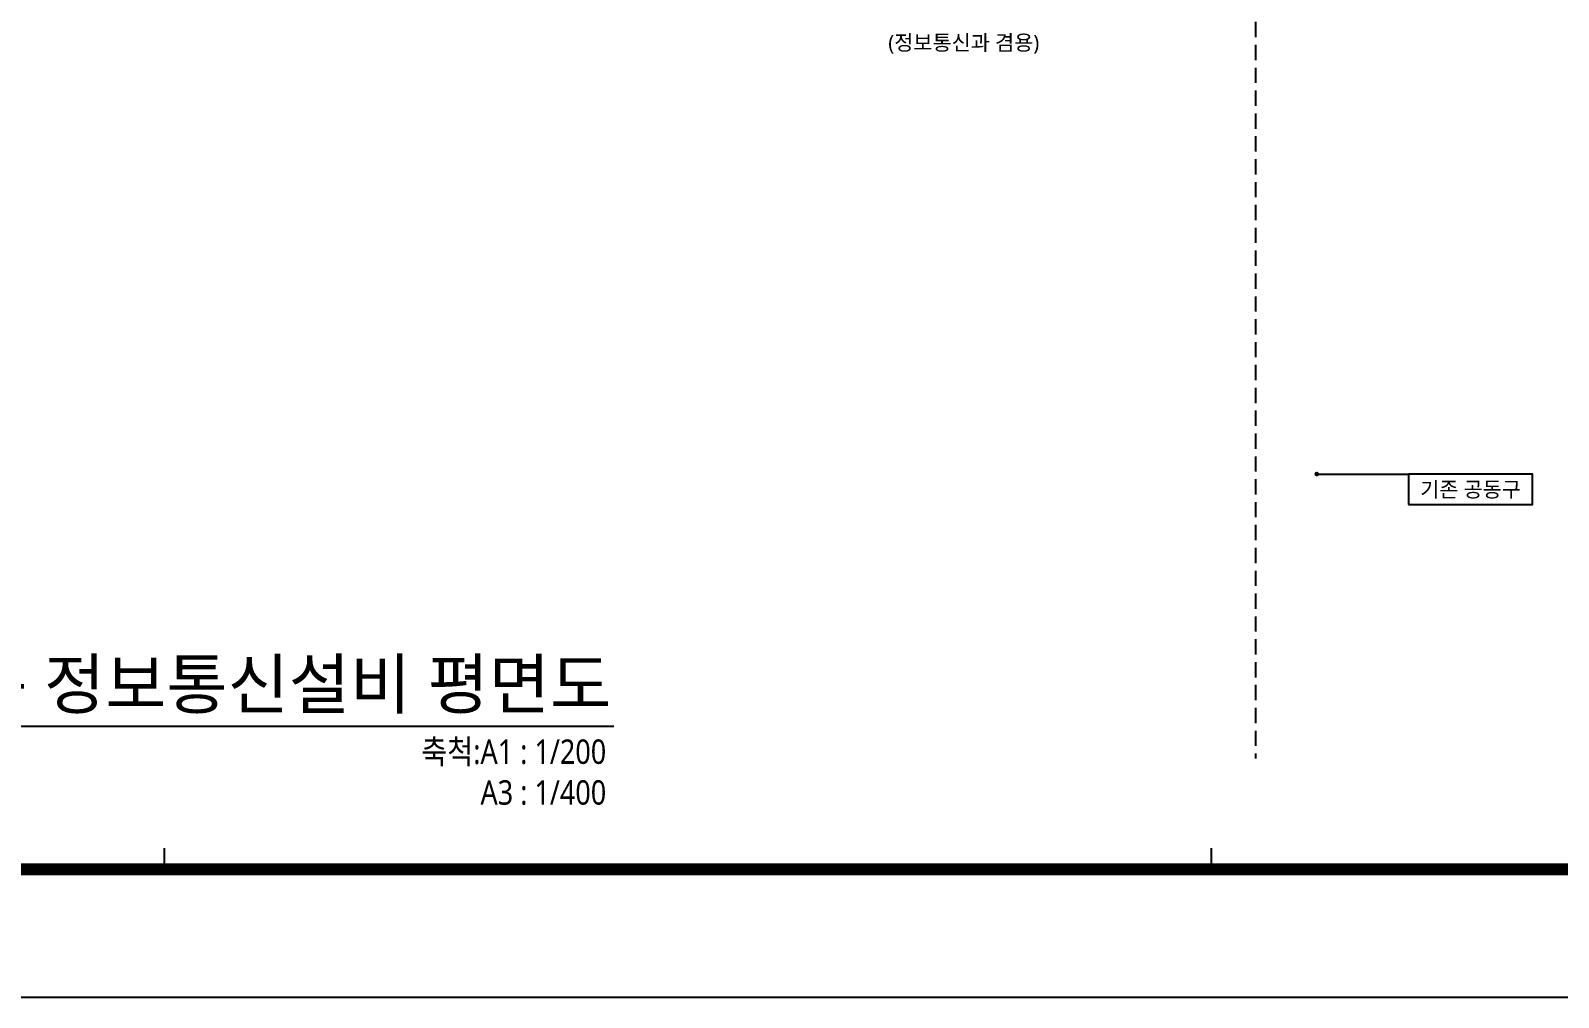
# Model space of a CAD drawing. Header units: millimetres. Extents: x -168200 to 336400, y -118800 to 0.
# Drawn here: x 73600 to 123741, y -118800 to -87081 of the extents above; entities that cross this region are included whole.
import ezdxf
from ezdxf.enums import TextEntityAlignment as Align

# ---------------------------------------------------------------- set-up
doc = ezdxf.new("R2010")
doc.units = ezdxf.units.MM
doc.header["$LTSCALE"] = 2000
doc.linetypes.add('HIDDEN', pattern=[0.375, 0.25, -0.125])
for name, color, linetype in [('elec-box', 6, 'Continuous'), ('S', 4, 'Continuous'), ('S2', 4, 'HIDDEN'), ('SHT', 5, 'Continuous'), ('SYM', 3, 'Continuous'), ('TIT', 2, 'Continuous')]:
    doc.layers.add(name, color=color, linetype=linetype)
doc.styles.add('$0$스타일1', font='malgun.ttf')
doc.styles.add('GHS', font='malgun.ttf')
doc.dimstyles.new('DIM-QD 1', dxfattribs={"dimtxt": 3, "dimasz": 1.5, "dimexe": 1, "dimexo": 0, "dimgap": 1, "dimtad": 1, "dimdec": 3, "dimdsep": 46, "dimlunit": 6, "dimtxsty": '$0$스타일1', "dimblk1": 'ARCHTICK', "dimblk2": 'ARCHTICK', "dimsah": 1, "dimcen": 0, "dimclrd": 256, "dimclre": 256, "dimclrt": 3, "dimazin": 2, "dimtfac": 1, "dimtdec": 3, "dimtix": 1, "dimtmove": 2, "dimatfit": 3, "dimldrblk": 'ARCHTICK', "dimfxl": 1, "dimtolj": 1, "dimtzin": 0, "dimarcsym": 0})

# ---------------------------------------------------------------- blocks, each defined once
blk = doc.blocks.new('XR-FORM-ET', base_point=(461, 408))
at = {"layer": 'SHT', "color": 171}
for p, q in [((78000, 4200), (78000, 4900)), ((112350, 4200), (112350, 4900))]:
    blk.add_line(p, q, dxfattribs=at)
at = {"layer": 'SHT'}
blk.add_lwpolyline([(0, 118800), (168200, 118800), (168200, 0), (0, 0)], close=True, dxfattribs=at)
at = {"layer": 'SHT', "const_width": 400}
blk.add_lwpolyline([(9300, 114600), (163900, 114600), (163900, 4200), (9300, 4200)], close=True, dxfattribs=at)
blk = doc.blocks.new('_ARCHTICK')
at = {"color": 0, "linetype": 'ByBlock', "const_width": 0.15}
blk.add_lwpolyline([(-0.5, -0.5), (0.5, 0.5)], dxfattribs=at)

msp = doc.modelspace()

# ---------------------------------------------------------------- linework, layer by layer
at = {"layer": 'S2'}
msp.add_line((113800, -86800), (113800, -110964.1), dxfattribs=at)
at = {"layer": 'TIT'}
msp.add_line((63253.8, -109900), (92746.2, -109900), dxfattribs=at)

# ---------------------------------------------------------------- block references
at = {"layer": 'S'}
msp.add_blockref('XR-FORM-ET', (461, -118391.6), dxfattribs=at)

# ---------------------------------------------------------------- texts
at = {"layer": 'SYM', "style": 'GHS'}
msp.add_text('(정보통신과 겸용)', height=500, dxfattribs=at).set_placement((104225.9, -87500), align=Align.MIDDLE)
at = {"layer": 'TIT', "style": 'GHS'}
msp.add_text('지상1층 정보통신설비 평면도', height=1600, dxfattribs=at).set_placement((92654.3, -108520.3), align=Align.MIDDLE_RIGHT)
at = {"layer": 'TIT', "style": 'GHS', "width": 0.85}
for s, p in [('축척:A1 : 1/200', (92492.2, -111137.7)), ('A3 : 1/400', (92492.2, -112475.9))]:
    msp.add_text(s, height=800, dxfattribs=at).set_placement(p, align=Align.RIGHT)

# ---------------------------------------------------------------- leaders
at = {"layer": 'elec-box'}
msp.add_leader([(115810.1, -101629.7), (118821.5, -101629.7), (118853.9, -101629.7)], dimstyle='DIM-QD 1', override={"dimscale": 100, "dimasz": 1.5, "dimtad": 0, "dimclrd": 6, "dimldrblk": 'DOT'}, dxfattribs=at)

# ---------------------------------------------------------------- next in the draw order: wipeouts: each hides what was drawn before it
at = {"color": 6}
msp.add_wipeout([(118821.5, -101629.7), (122891.6, -101629.7), (122891.6, -102629.7), (118821.5, -102629.7)], dxfattribs=at).dxf.layer = 'elec-box'

# ---------------------------------------------------------------- next in the draw order: linework, layer by layer
at = {"layer": 'elec-box', "color": 6}
msp.add_lwpolyline([(118821.5, -102629.7), (122891.6, -102629.7), (122891.6, -101629.7), (118821.5, -101629.7)], close=True, dxfattribs=at)

# ---------------------------------------------------------------- next in the draw order: texts
at = {"layer": 'elec-box', "color": 3, "style": 'GHS'}
msp.add_text('기존 공동구', height=500, dxfattribs=at).set_placement((120856.6, -102129.7), align=Align.MIDDLE)

doc.saveas('drawing.dxf')
